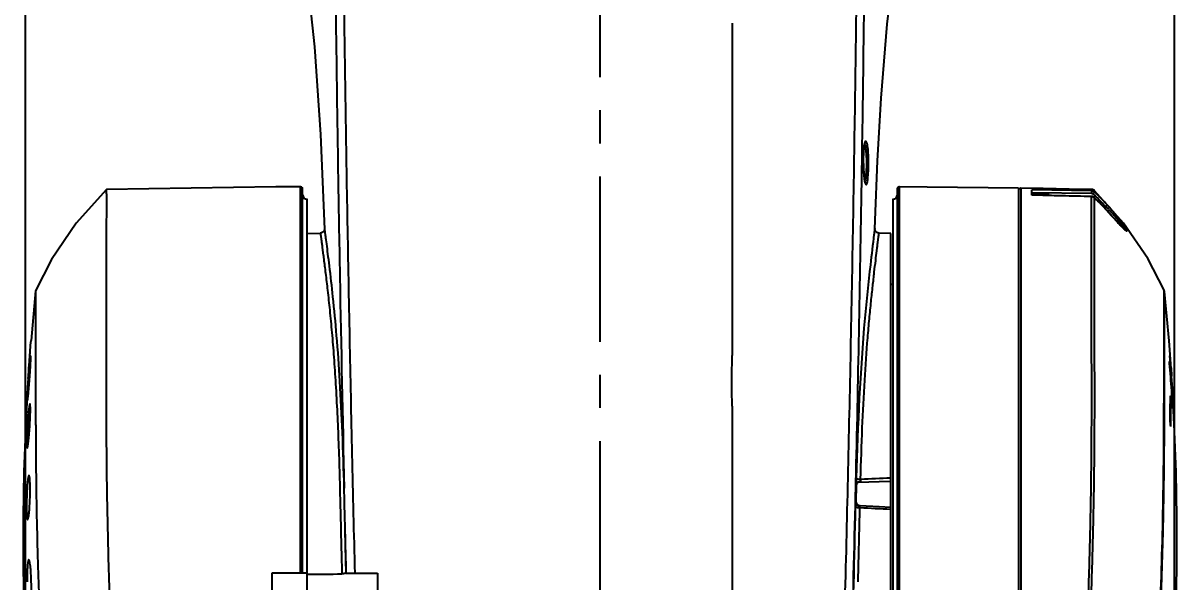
# Model space of a CAD drawing. Header units: millimetres. Extents: x 5828 to 6704, y 123 to 421.
# Drawn here: x 6457.23 to 6470.33, y 254.03 to 260.36 of the extents above; entities that cross this region are included whole.
import ezdxf

# ---------------------------------------------------------------- set-up
doc = ezdxf.new("R2010")
doc.units = ezdxf.units.MM
doc.linetypes.add('CENTER', pattern=[0.6, 0.375, -0.075, 0.075, -0.075])
for name, color, linetype in [('中心线', 7, 'Continuous'), ('外形图', 7, 'Continuous'), ('尺寸标注', 7, 'Continuous')]:
    doc.layers.add(name, color=color, linetype=linetype)
doc.styles.add('微软雅黑', font='msyh.ttc', dxfattribs={"height": 1.5})
doc.dimstyles.new('尺寸标注_1_20比例', dxfattribs={"dimtxt": 1.5, "dimasz": 1.25, "dimexe": 0.5, "dimexo": 0.4, "dimgap": 0.5, "dimtad": 1, "dimdec": 1, "dimlfac": 20, "dimdsep": 46, "dimtxsty": '微软雅黑', "dimcen": 0.09, "dimadec": 0, "dimazin": 0, "dimtp": 0.01, "dimtm": 0.01, "dimtfac": 1, "dimtdec": 1, "dimtofl": 0, "dimtmove": 0, "dimatfit": 3, "dimfxl": 1, "dimtolj": 1, "dimarcsym": 0})

# ---------------------------------------------------------------- blocks, each defined once
blk = doc.blocks.new('*D1112')
at = {"layer": 'Defpoints', "color": 0}
for p in [(6470.301, 287.739), (6457.256, 253.336), (6470.301, 253.335)]:
    blk.add_point(p, dxfattribs=at)
at = {"layer": '尺寸标注', "color": 0, "lineweight": -2}
for p, q in [((6457.256, 253.736), (6457.256, 288.239)), ((6470.301, 253.735), (6470.301, 288.239)), ((6458.506, 287.739), (6469.051, 287.739))]:
    blk.add_line(p, q, dxfattribs=at)
at = {"layer": '尺寸标注', "color": 0}
for points in [[(6458.506, 287.948), (6458.506, 287.531), (6457.256, 287.739)], [(6469.051, 287.531), (6469.051, 287.948), (6470.301, 287.739)]]:
    blk.add_solid(points, dxfattribs=at)
at = {"layer": '尺寸标注', "color": 0, "insert": (6463.853, 289.014), "char_height": 1.5, "attachment_point": 5, "style": '微软雅黑'}
blk.add_mtext('\\A1;\\A1;260', dxfattribs=at)

msp = doc.modelspace()

# ---------------------------------------------------------------- linework, layer by layer
at = {"layer": '中心线', "linetype": 'CENTER', "ltscale": 5}
msp.add_line((6463.7783, 282.6219), (6463.7783, 231.8724), dxfattribs=at)
at = {"layer": '外形图', "color": 7, "linetype": 'Continuous'}
for p, q in [((6466.7488, 258.5479), (6466.749, 258.5548)), ((6460.3776, 254.1253), (6460.3774, 258.506)), ((6460.4033, 254.1253), (6460.4033, 258.4808)), ((6467.1533, 250.8471), (6467.1533, 258.481)), ((6467.1797, 250.8409), (6467.1787, 258.506)), ((6468.5283, 258.4883), (6468.5283, 246.1753)), ((6468.808, 258.484), (6468.5537, 258.4879)), ((6469.3585, 258.4608), (6468.6783, 258.4702)), ((6468.6783, 258.4101), (6468.6783, 258.4701)), ((6468.6783, 258.4418), (6469.3589, 258.4324)), ((6468.6783, 258.4253), (6468.8533, 258.4253)), ((6468.8533, 258.4064), (6468.8533, 258.4253)), ((6469.3585, 258.4748), (6469.3585, 258.4607)), ((6469.376, 258.4254), (6469.3827, 258.4189)), ((6469.376, 258.4254), (6469.3826, 258.4189)), ((6469.7218, 258.0941), (6469.3926, 258.4608)), ((6469.3926, 258.4466), (6469.3926, 258.4607)), ((6460.4533, 250.0801), (6460.4533, 258.3628)), ((6467.1033, 258.3629), (6467.1033, 250.0846)), ((6469.3583, 258.3941), (6469.3581, 258.3937)), ((6469.3922, 258.3798), (6469.3922, 258.3794)), ((6469.4889, 258.2811), (6469.5171, 258.2812)), ((6469.5337, 258.2328), (6469.5337, 258.2325)), ((6469.5811, 258.1809), (6469.5337, 258.2328)), ((6469.5337, 258.2328), (6469.5337, 258.2328)), ((6469.6359, 258.1212), (6469.5811, 258.1809)), ((6460.6524, 258.0272), (6460.6524, 258.0274)), ((6469.9972, 257.6903), (6469.7218, 258.0941)), ((6460.4533, 257.9762), (6460.6034, 257.9788)), ((6467.0783, 257.9766), (6466.9467, 257.9789)), ((6467.0783, 250.0802), (6467.0783, 257.9766)), ((6467.1786, 252.2998), (6467.1786, 257.8393)), ((6470.1814, 257.3319), (6469.9972, 257.6903)), ((6467.0783, 257.4003), (6467.1033, 257.4003)), ((6457.3721, 257.3247), (6457.3201, 256.764)), ((6457.3721, 257.3248), (6457.372, 256.6132)), ((6457.3721, 257.3248), (6457.3722, 257.3133)), ((6457.3721, 257.3247), (6457.3721, 257.3248)), ((6457.3722, 257.3133), (6457.3724, 257.1406)), ((6470.1811, 257.3075), (6470.1813, 257.3319)), ((6470.1853, 257.3167), (6470.1853, 257.3167)), ((6457.3724, 257.1406), (6457.3722, 256.9163)), ((6470.2607, 256.4444), (6470.2369, 256.7589)), ((6457.3064, 256.5862), (6457.3076, 256.6025)), ((6457.372, 256.6132), (6457.372, 256.5711)), ((6457.372, 256.5711), (6457.372, 256.5495)), ((6457.372, 256.5495), (6457.372, 256.5247)), ((6457.372, 256.5247), (6457.372, 256.5202)), ((6457.372, 256.5223), (6457.372, 256.4689)), ((6457.372, 256.4689), (6457.372, 256.4559)), ((6457.372, 256.4559), (6457.372, 256.4471)), ((6457.372, 256.4471), (6457.372, 256.4343)), ((6470.2459, 256.503), (6470.2441, 256.5248)), ((6470.2514, 256.507), (6470.2486, 256.5071)), ((6470.2601, 256.4521), (6470.2665, 256.3593)), ((6470.2611, 256.438), (6470.2608, 256.4425)), ((6457.2883, 256.332), (6457.2817, 256.228)), ((6457.2883, 256.332), (6457.2885, 256.3355)), ((6457.2926, 256.335), (6457.2924, 256.3318)), ((6457.372, 256.4343), (6457.372, 256.4173)), ((6457.372, 256.4173), (6457.372, 256.4108)), ((6457.372, 256.4117), (6457.372, 256.354)), ((6457.372, 256.354), (6457.372, 256.3398)), ((6457.372, 256.3398), (6457.372, 256.3147)), ((6457.372, 256.3147), (6457.372, 256.3069)), ((6457.372, 256.3069), (6457.372, 256.2382)), ((6470.2571, 256.4153), (6470.2557, 256.4331)), ((6470.2568, 256.4114), (6470.2571, 256.4153)), ((6457.2817, 256.228), (6457.2557, 255.7342)), ((6457.372, 256.2382), (6457.372, 256.224)), ((6457.372, 256.224), (6457.372, 256.2035)), ((6457.372, 256.2035), (6457.3721, 256.1516)), ((6470.2656, 256.2215), (6470.2679, 256.2215)), ((6470.2708, 256.2208), (6470.2714, 256.2103)), ((6470.2714, 256.2103), (6470.2723, 256.1941)), ((6470.2723, 256.1941), (6470.2731, 256.1807)), ((6470.2736, 256.1987), (6470.2724, 256.2185)), ((6470.2747, 256.179), (6470.2736, 256.1987)), ((6470.2777, 256.1638), (6470.2758, 256.1937)), ((6457.3721, 256.1516), (6457.3721, 256.1475)), ((6457.3721, 256.1493), (6457.3721, 256.1243)), ((6470.2519, 256.0612), (6470.2591, 256.0612)), ((6470.267, 256.1329), (6470.2668, 256.1235)), ((6470.2686, 256.1367), (6470.2673, 256.1548)), ((6470.2699, 256.0827), (6470.2736, 256.0828)), ((6470.2757, 256.1355), (6470.2794, 256.1354)), ((6470.2795, 256.1354), (6470.2777, 256.1638)), ((6470.28, 256.1109), (6470.2795, 256.1354)), ((6470.28, 256.1109), (6470.2798, 256.1238)), ((6470.301, 255.7301), (6470.2804, 256.1242)), ((6457.3722, 256.0264), (6457.3723, 256.0061)), ((6457.3723, 256.0061), (6457.3723, 255.9817)), ((6457.3723, 255.9817), (6457.3723, 255.9754)), ((6465.2783, 256.0175), (6465.2783, 250.574)), ((6457.254, 255.8753), (6457.2533, 255.8727)), ((6457.2533, 255.8727), (6457.2533, 255.7003)), ((6457.2605, 255.8753), (6457.254, 255.8753)), ((6457.3725, 255.9014), (6457.3725, 255.8767)), ((6457.3725, 255.8767), (6457.3726, 255.8662)), ((6457.3726, 255.8662), (6457.3727, 255.8084)), ((6457.3727, 255.8084), (6457.3728, 255.8001)), ((6457.3728, 255.8001), (6457.3728, 255.7881)), ((6470.2577, 255.8589), (6470.258, 255.8787)), ((6457.3731, 255.7227), (6457.3731, 255.703)), ((6457.3731, 255.703), (6457.3732, 255.6879)), ((6457.3736, 255.6137), (6457.3737, 255.6057)), ((6457.3736, 255.6065), (6457.3738, 255.5809)), ((6457.3738, 255.5809), (6457.3739, 255.5614)), ((6457.3739, 255.5614), (6457.3741, 255.5259)), ((6457.3772, 255.1955), (6457.3775, 255.1708)), ((6466.6824, 255.1339), (6466.683, 255.1562)), ((6466.6885, 255.1338), (6466.6885, 255.1313)), ((6466.7108, 255.1548), (6466.7109, 255.1548)), ((6466.6766, 254.8889), (6466.6777, 254.9321)), ((6466.6835, 254.9328), (6466.6834, 254.9312)), ((6466.9485, 254.8762), (6466.7273, 254.8872)), ((6467.0783, 254.8701), (6466.9485, 254.8762)), ((6457.3835, 254.7951), (6457.3836, 254.7877)), ((6457.3836, 254.7877), (6457.384, 254.7698)), ((6457.3973, 254.2462), (6457.3975, 254.2384)), ((6460.0533, 254.1253), (6460.0533, 253.9253)), ((6460.419, 254.1253), (6460.0533, 254.1253)), ((6460.8984, 254.1253), (6461.2533, 254.1253)), ((6461.2533, 254.1253), (6461.2533, 253.9253))]:
    msp.add_line(p, q, dxfattribs=at)
for points in [[(6459.7876, 263.5684), (6460.0116, 263.0291), (6460.2365, 262.2186), (6460.429, 261.1132), (6460.5387, 260.0926), (6460.6066, 259.0977), (6460.6524, 258.0261)], [(6466.8981, 258.0248), (6466.9013, 258.126), (6466.9286, 258.8), (6466.9693, 259.5099), (6467.0371, 260.3481), (6467.1609, 261.3571), (6467.335, 262.2921), (6467.5404, 263.0257), (6467.7678, 263.5684)], [(6466.7856, 258.566), (6466.7805, 258.5943), (6466.7752, 258.637), (6466.7704, 258.6961), (6466.7673, 258.7735), (6466.7676, 258.8567), (6466.7711, 258.923), (6466.7764, 258.9674)], [(6466.7764, 258.9674), (6466.7818, 258.993), (6466.7828, 258.9964)], [(6466.7911, 258.5472), (6466.7914, 258.5468), (6466.7897, 258.5509), (6466.7856, 258.566)], [(6458.1781, 258.4745), (6457.834, 258.0931), (6457.553, 257.6793), (6457.3721, 257.3248)], [(6460.378, 258.5059), (6460.1004, 258.5028), (6458.1781, 258.4745)], [(6460.4033, 258.4814), (6460.4, 258.4934), (6460.3911, 258.5024), (6460.379, 258.506), (6460.3774, 258.506)], [(6467.1787, 258.506), (6467.1754, 258.5059), (6467.1643, 258.5017), (6467.1563, 258.4928), (6467.1532, 258.4808)], [(6468.5283, 258.4883), (6467.492, 258.5023), (6467.1787, 258.5059)], [(6468.5539, 258.4879), (6468.5423, 258.4854), (6468.5322, 258.4764)], [(6469.3583, 258.3941), (6469.1513, 258.3993), (6468.902, 258.4053), (6468.6783, 258.4105)], [(6469.3585, 258.4748), (6469.1042, 258.4792), (6468.808, 258.484)], [(6469.3926, 258.4607), (6469.3867, 258.4656), (6469.3692, 258.4735), (6469.3586, 258.4748)], [(6469.3922, 258.3798), (6469.3874, 258.3839), (6469.3679, 258.393), (6469.3583, 258.3941)], [(6460.6524, 258.0274), (6460.6524, 258.0268), (6460.6523, 258.0248), (6460.6514, 258.0188), (6460.6465, 258.005), (6460.633, 257.9891), (6460.6104, 257.9794), (6460.6034, 257.9788)], [(6466.9467, 257.9789), (6466.9426, 257.9791), (6466.9187, 257.9881), (6466.9048, 258.003), (6466.8997, 258.0149), (6466.8983, 258.0213), (6466.898, 258.0239), (6466.898, 258.0248)], [(6469.7237, 258.03), (6469.7112, 258.0421), (6469.6963, 258.0572), (6469.6788, 258.0754), (6469.6588, 258.0967), (6469.6359, 258.1212)], [(6469.7451, 258.0118), (6469.7449, 258.0119), (6469.7411, 258.0146), (6469.7338, 258.0207), (6469.7237, 258.03)], [(6470.2369, 256.7589), (6470.1851, 257.3179), (6470.1841, 257.3235), (6470.1822, 257.3296), (6470.1813, 257.3319)], [(6470.2753, 256.2208), (6470.2753, 256.2224), (6470.2665, 256.3593)], [(6457.254, 255.8753), (6457.2536, 255.8744), (6457.2536, 255.8736), (6457.2533, 255.8727)], [(6457.2557, 255.7342), (6457.2393, 255.2719), (6457.2299, 254.7632), (6457.2302, 254.1827), (6457.2431, 253.6116), (6457.2686, 253.0599)], [(6470.288, 253.0599), (6470.3135, 253.6104), (6470.3263, 254.1799), (6470.3267, 254.7598), (6470.3173, 255.2685), (6470.301, 255.7301)], [(6466.6885, 255.1312), (6466.6892, 255.1351), (6466.6934, 255.1434), (6466.7014, 255.1511), (6466.7095, 255.1546), (6466.7108, 255.1548)], [(6466.7109, 255.1548), (6466.9454, 255.1641), (6467.0783, 255.1691)], [(6466.7273, 254.8872), (6466.7237, 254.8875), (6466.7112, 254.8911), (6466.6989, 254.8992), (6466.6892, 254.9115), (6466.6841, 254.9263), (6466.6835, 254.9327)]]:
    msp.add_lwpolyline(points, dxfattribs=at)
for centre, radius, start, end in [((6468.5205, 258.8109), 1.7537, 178.65883, 180.91313), ((6468.319, 258.815), 1.5523, 178.31463, 178.63854), ((6468.7218, 258.8124), 1.955, 180.86285, 181.46753), ((6468.6754, 258.8108), 1.9087, 181.45598, 183.15384), ((6468.5087, 258.8017), 1.7417, 183.15784, 184.0088), ((6468.2488, 258.7832), 1.4811, 183.99785, 185.60737), ((5970.2867, 266.4901), 496.5256, 358.692028, 359.083484), ((6467.8808, 258.7478), 1.1114, 185.64519, 186.84616), ((6467.0831, 258.6271), 0.3043, 191.61063, 192.52526), ((6460.4533, 258.4128), 0.05, 180, 270), ((6467.1033, 258.4129), 0.05, 270, 0), ((6463.5145, 29.7048), 228.7636, 88.53625, 88.706556), ((6468.8533, 258.4003), 0.025, 13.46074, 90), ((6466.8789, 255.8406), 3.594, 45.29453, 45.84062), ((6466.874, 255.8397), 3.6248, 45.24973, 45.9875), ((6466.8805, 255.8462), 3.6156, 42.77034, 45.2508), ((6469.357, 258.3428), 0.0509, 74.95641, 88.6848), ((6469.357, 258.343), 0.0507, 56.9511, 74.8878), ((6469.3572, 258.3434), 0.0503, 45.78668, 56.89824), ((6466.8176, 255.7588), 3.674, 42.33043, 45.51161), ((6466.8174, 255.7583), 3.6743, 42.33025, 45.51121), ((6466.8794, 255.8411), 3.5933, 44.91733, 45.29452), ((6466.8805, 255.8421), 3.5918, 42.77142, 44.91739), ((6467.8667, 256.5872), 2.3651, 44.6302, 45.74674), ((6468.6697, 256.5813), 1.5754, 357.13988, 357.94274), ((6447.82, 254.5633), 22.5068, 4.15271, 4.94335), ((6447.731, 254.5969), 22.5955, 4.12324, 4.83905), ((6473.9646, 256.7531), 3.7242, 183.37311, 183.96451), ((6481.2622, 257.254), 11.0389, 183.93946, 184.4187), ((6465.9474, 256.1626), 4.3198, 4.77671, 5.05284), ((6472.4967, 256.6213), 2.2488, 183.45986, 184.03923), ((6464.3097, 256.026), 5.9632, 4.5458, 4.77347), ((6476.1851, 256.8817), 5.9464, 184.03936, 184.32663), ((6467.6746, 256.2628), 2.5887, 4.62717, 4.92182), ((6466.0276, 256.1292), 4.2412, 4.15936, 4.62993), ((6464.3997, 256.009), 5.8735, 3.76877, 4.17729), ((6469.745, 256.4526), 0.5135, 354.51657, 355.3961), ((6461.5264, 255.8198), 8.753, 3.35722, 3.76861), ((6459.3767, 255.6584), 10.91, 3.61993, 3.80226), ((6430.6312, 253.9968), 39.702, 3.21125, 3.37252), ((6458.3185, 255.3188), 11.9812, 4.02236, 4.18487), ((6456.653, 255.2388), 13.6504, 4.00967, 4.12841), ((6461.286, 255.5632), 9.006, 3.78349, 4.01187), ((6461.5997, 256.1088), 8.6524, 358.34655, 0.16165), ((6456.4183, 254.7263), 13.9051, 5.50897, 5.80716), ((6461.1592, 256.0289), 9.1, 359.05447, 0.20355), ((6480.7934, 256.8972), 10.5551, 184.2038, 184.38355), ((6466.6526, 256.198), 3.6149, 358.96826, 359.31524), ((6477.1526, 256.617), 6.9035, 184.37385, 184.60418), ((6467.2689, 255.9461), 3.0088, 3.29826, 4.06277), ((6465.5857, 255.8349), 4.6977, 3.03859, 3.3021), ((6468.3592, 256.0795), 1.921, 0.20525, 0.93741), ((6468.4353, 256.0797), 1.845, 359.44249, 0.2056), ((6457.7685, 255.7872), 0.5152, 174.66058, 179.93396), ((6457.8726, 255.7778), 0.6197, 172.47657, 174.68749), ((6457.983, 255.7638), 0.731, 172.09371, 172.52819), ((6457.9755, 255.7645), 0.7235, 171.18865, 172.06083), ((6457.1765, 254.4636), 13.1463, 5.77833, 6.09391), ((6462.0692, 256.0145), 8.1899, 358.40892, 358.91148), ((6521.257, 255.9612), 63.8844, 180.390419, 180.68675), ((6512.7903, 255.8603), 55.417, 180.71284, 181.10134), ((6467.5065, 255.1809), 0.8195, 178.46238, 181.91362), ((6467.3177, 255.1753), 0.6305, 181.97609, 183.77723), ((6470.0915, 181.4243), 73.8395, 92.33879, 92.604366), ((5805.2994, 270.7007), 661.5662, 358.4743919, 358.6304681), ((5714.4899, 271.9286), 752.3827, 358.5682572, 358.701471), ((6466.7304, 254.9339), 0.0472, 209.50915, 217.22406), ((6466.7339, 254.9373), 0.0521, 233.70237, 243.16922), ((6466.735, 254.9393), 0.0544, 243.16828, 249.07132), ((6466.7352, 254.9399), 0.0551, 249.04762, 261.3017), ((6466.7348, 254.9376), 0.0527, 261.33529, 265.57082), ((6470.9373, 330.7042), 75.9527, 266.823512, 267.087659), ((6506.1789, 255.7456), 48.8047, 181.14561, 181.76051), ((6501.3957, 255.593), 44.019, 181.76341, 182.31626)]:
    msp.add_arc(centre, radius, start, end, dxfattribs=at)
for points, knots in [([(6460.7043, 264.7957), (6460.7186, 264.693), (6460.7417, 264.4867), (6460.7517, 264.1757), (6460.7528, 263.8649), (6460.753, 263.5544), (6460.7542, 263.2442), (6460.7566, 262.8318), (6460.7603, 262.318), (6460.7655, 261.7042), (6460.7735, 260.8934), (6460.7861, 259.8875), (6460.8039, 258.6858), (6460.8318, 257.0866), (6460.8568, 255.8873), (6460.8746, 255.0872)], [0, 0, 0, 0, 0.0320322, 0.0640598, 0.0960697, 0.1280463, 0.159986, 0.1918769, 0.2554634, 0.3187001, 0.3815035, 0.5059226, 0.6294564, 0.7527758, 1, 1, 1, 1]), ([(6460.7766, 264.8081), (6460.795, 264.6956), (6460.8215, 264.4688), (6460.8349, 264.127), (6460.8376, 263.7853), (6460.8394, 263.4441), (6460.8429, 263.1034), (6460.8473, 262.6506), (6460.8533, 262.0872), (6460.8608, 261.4146), (6460.8716, 260.5267), (6460.8877, 259.4241), (6460.9094, 258.1049), (6460.9344, 256.7867), (6460.9622, 255.4601), (6460.9834, 254.5727), (6460.9945, 254.1253)], [0, 0, 0, 0, 0.0320088, 0.0640071, 0.0959802, 0.1279154, 0.1598008, 0.1916224, 0.2550144, 0.3179738, 0.3804425, 0.5042865, 0.6275073, 0.7508149, 0.8743791, 1, 1, 1, 1]), ([(6466.7817, 264.8089), (6466.7613, 264.6854), (6466.7315, 264.4364), (6466.7225, 264.0611), (6466.7215, 263.6863), (6466.7174, 263.312), (6466.7125, 262.9384), (6466.7098, 262.5658), (6466.7062, 262.1944), (6466.7002, 261.702), (6466.6923, 261.0904), (6466.6807, 260.1196), (6466.6625, 258.9127), (6466.6378, 257.4668), (6466.6092, 256.0177), (6466.5755, 254.5519), (6466.5507, 253.5681), (6466.5375, 253.0701)], [0, 0, 0, 0, 0.0319724, 0.0639281, 0.0958572, 0.127736, 0.1595542, 0.1912917, 0.2229292, 0.2544487, 0.3170744, 0.3791833, 0.5024796, 0.625432, 0.7486101, 0.8727358, 1, 1, 1, 1]), ([(6466.7558, 258.9962), (6466.763, 259.4708), (6466.7729, 260.1846), (6466.7841, 261.1397), (6466.7913, 261.8633), (6466.7966, 262.4699), (6466.7992, 262.9577), (6466.8016, 263.3249), (6466.8038, 263.6314), (6466.8042, 263.8769), (6466.8032, 264.1226), (6466.8078, 264.4302), (6466.834, 264.6751), (6466.8513, 264.7968)], [0, 0, 0, 0, 0.2453825, 0.3690681, 0.493784, 0.6195066, 0.6826606, 0.7459521, 0.8093566, 0.8411035, 0.8728775, 0.9364237, 1, 1, 1, 1]), ([(6465.28, 260.3607), (6465.2793, 260.0461), (6465.2777, 259.2612), (6465.2785, 258.0056), (6465.2783, 257.0645), (6465.2783, 256.5938)], [0, 0, 0, 0, 0.2505537, 0.6250827, 1, 1, 1, 1]), ([(6466.772, 258.9363), (6466.7714, 258.9306), (6466.7692, 258.9054), (6466.768, 258.8802), (6466.7674, 258.8607)], [0, 0, 0, 0, 0.2291143, 1, 1, 1, 1]), ([(6466.7776, 258.9785), (6466.777, 258.9754), (6466.7747, 258.9614), (6466.773, 258.9473), (6466.772, 258.9363)], [0, 0, 0, 0, 0.2240382, 1, 1, 1, 1]), ([(6466.7955, 259.0214), (6466.791, 259.0195), (6466.7817, 259.0047), (6466.7795, 258.9893), (6466.7776, 258.9785)], [0, 0, 0, 0, 0.3079492, 1, 1, 1, 1]), ([(6466.7802, 258.9875), (6466.7815, 258.985), (6466.7871, 258.9711), (6466.7899, 258.9563), (6466.7919, 258.9442)], [0, 0, 0, 0, 0.1825844, 1, 1, 1, 1]), ([(6466.7919, 258.9442), (6466.7961, 258.9192), (6466.801, 258.8628), (6466.8031, 258.7752), (6466.8007, 258.6876), (6466.7964, 258.6313), (6466.7929, 258.6062)], [0, 0, 0, 0, 0.22456, 0.5001469, 0.7756886, 1, 1, 1, 1]), ([(6466.8161, 258.9644), (6466.8142, 258.977), (6466.8106, 258.9955), (6466.8041, 259.0154), (6466.799, 259.0197)], [0, 0, 0, 0, 0.6580649, 1, 1, 1, 1]), ([(6466.8202, 258.614), (6466.8257, 258.6742), (6466.8281, 258.766), (6466.8248, 258.8829), (6466.8199, 258.9393), (6466.8161, 258.9644)], [0, 0, 0, 0, 0.5165474, 0.7833775, 1, 1, 1, 1]), ([(6466.7773, 258.6154), (6466.7776, 258.6128), (6466.7788, 258.6032), (6466.7801, 258.5936), (6466.7812, 258.5866)], [0, 0, 0, 0, 0.2650187, 1, 1, 1, 1]), ([(6466.7812, 258.5866), (6466.7815, 258.5847), (6466.7827, 258.5778), (6466.7839, 258.5709), (6466.785, 258.5659)], [0, 0, 0, 0, 0.2679126, 1, 1, 1, 1]), ([(6466.7929, 258.6062), (6466.7923, 258.6023), (6466.7904, 258.5896), (6466.7879, 258.5768), (6466.7852, 258.5682)], [0, 0, 0, 0, 0.3017401, 1, 1, 1, 1]), ([(6466.786, 258.5611), (6466.7877, 258.5532), (6466.7903, 258.5427), (6466.7966, 258.5304), (6466.8002, 258.5295)], [0, 0, 0, 0, 0.6888418, 1, 1, 1, 1]), ([(6466.8002, 258.5295), (6466.8011, 258.5299), (6466.8065, 258.5337), (6466.8084, 258.5406), (6466.8099, 258.5459)], [0, 0, 0, 0, 0.1551289, 1, 1, 1, 1]), ([(6466.8099, 258.5459), (6466.8125, 258.5551), (6466.8164, 258.5778), (6466.819, 258.6007), (6466.8202, 258.614)], [0, 0, 0, 0, 0.4163423, 1, 1, 1, 1]), ([(6458.2261, 253.581), (6458.2124, 253.8901), (6458.1933, 254.5016), (6458.1802, 255.2577), (6458.177, 255.8423), (6458.1771, 256.2542), (6458.178, 256.6418), (6458.1783, 257.0007), (6458.1783, 257.3273), (6458.1781, 257.6181), (6458.178, 257.8366), (6458.1782, 257.9911), (6458.1785, 258.0908), (6458.1788, 258.1792), (6458.179, 258.2562), (6458.1791, 258.3215), (6458.179, 258.3686), (6458.1789, 258.4003), (6458.1787, 258.4197), (6458.1786, 258.4361), (6458.1784, 258.4495), (6458.1783, 258.46), (6458.1783, 258.4669), (6458.1781, 258.4708), (6458.1782, 258.4729), (6458.1779, 258.4737), (6458.1782, 258.4745), (6458.1781, 258.4745)], [0, 0, 0, 0, 0.1896686, 0.3750003, 0.4635165, 0.5479991, 0.6274971, 0.7010834, 0.7680232, 0.8276672, 0.8793505, 0.901986, 0.9223729, 0.9404514, 0.9561857, 0.9695391, 0.9804831, 0.9850466, 0.9890037, 0.9923552, 0.9951013, 0.9972407, 0.9987717, 0.9993085, 0.9996924, 0.999923, 1, 1, 1, 1]), ([(6468.5539, 258.4879), (6468.5541, 258.4865), (6468.5536, 258.4806), (6468.5541, 258.4674), (6468.5538, 258.4455), (6468.5539, 258.4149), (6468.5539, 258.3756), (6468.554, 258.3058), (6468.554, 258.1973), (6468.554, 258.0421), (6468.5541, 257.8545), (6468.5541, 257.6362), (6468.5542, 257.289), (6468.5543, 256.7931), (6468.5545, 256.1352), (6468.5546, 255.4089), (6468.5547, 254.6374), (6468.5549, 253.8456), (6468.555, 252.8058), (6468.5555, 251.5249), (6468.5576, 250), (6468.5596, 248.983), (6468.5608, 248.4737)], [0, 0, 0, 0, 0.0004409, 0.0017584, 0.003948, 0.0070072, 0.0109347, 0.0157292, 0.027898, 0.0434405, 0.0622281, 0.0840943, 0.1088522, 0.1662395, 0.2326344, 0.3059482, 0.3838192, 0.4637454, 0.5431537, 0.6953296, 0.8474547, 1, 1, 1, 1]), ([(6469.3589, 258.4324), (6469.359, 258.436), (6469.359, 258.4423), (6469.3592, 258.4508), (6469.3587, 258.4565), (6469.3589, 258.4598), (6469.3585, 258.4607)], [0, 0, 0, 0, 0.3751882, 0.6730395, 0.8903485, 1, 1, 1, 1]), ([(6469.376, 258.4254), (6469.3784, 258.4279), (6469.3825, 258.4323), (6469.3879, 258.4386), (6469.3908, 258.4429), (6469.3929, 258.4457), (6469.3925, 258.4466)], [0, 0, 0, 0, 0.3809503, 0.6787781, 0.8905124, 1, 1, 1, 1]), ([(6469.3218, 253.8494), (6469.331, 254.1117), (6469.3455, 254.6298), (6469.3582, 255.3897), (6469.3603, 256.1069), (6469.358, 256.7588), (6469.3575, 257.3252), (6469.3584, 257.7882), (6469.3581, 258.1328), (6469.3578, 258.3213), (6469.3581, 258.3937)], [0, 0, 0, 0, 0.1732308, 0.3421747, 0.5016478, 0.6466367, 0.7725331, 0.8755378, 0.9522387, 1, 1, 1, 1]), ([(6469.3542, 253.8509), (6469.3635, 254.1121), (6469.3787, 254.6282), (6469.392, 255.3852), (6469.3939, 256.0997), (6469.3923, 256.7493), (6469.3916, 257.3138), (6469.3928, 257.7753), (6469.3922, 258.119), (6469.3918, 258.3071), (6469.3921, 258.3793)], [0, 0, 0, 0, 0.1731628, 0.3420353, 0.5014465, 0.6464467, 0.7723495, 0.8754032, 0.9521613, 1, 1, 1, 1]), ([(6469.5171, 258.2812), (6469.5196, 258.2835), (6469.524, 258.2877), (6469.5297, 258.2936), (6469.5327, 258.2977), (6469.535, 258.3005), (6469.5346, 258.3014)], [0, 0, 0, 0, 0.3808301, 0.6774306, 0.8906759, 1, 1, 1, 1]), ([(6469.5346, 258.3014), (6469.5735, 258.2595), (6469.6428, 258.1792), (6469.7074, 258.0948), (6469.7342, 258.0539)], [0, 0, 0, 0, 0.5389318, 1, 1, 1, 1]), ([(6469.733, 258.0207), (6469.7195, 258.0329), (6469.6902, 258.0628), (6469.6238, 258.1335), (6469.5708, 258.1918), (6469.5337, 258.2325)], [0, 0, 0, 0, 0.1878235, 0.4317883, 1, 1, 1, 1]), ([(6469.5498, 258.2487), (6469.5848, 258.2133), (6469.6338, 258.1606), (6469.691, 258.0916), (6469.715, 258.0598), (6469.7249, 258.0452)], [0, 0, 0, 0, 0.555787, 0.8030836, 1, 1, 1, 1]), ([(6460.8746, 255.0872), (6460.8695, 255.2973), (6460.8573, 255.7017), (6460.8293, 256.2789), (6460.7934, 256.7924), (6460.7516, 257.2289), (6460.7162, 257.536), (6460.6912, 257.738), (6460.6779, 257.8439), (6460.6651, 257.9411), (6460.6616, 257.9711), (6460.6521, 258.0369), (6460.6524, 258.0271)], [0, 0, 0, 0, 0.2137262, 0.4114163, 0.5875278, 0.7373468, 0.8566196, 0.9036266, 0.9416912, 0.9705573, 0.9899956, 1, 1, 1, 1]), ([(6466.8979, 258.0197), (6466.898, 258.0232), (6466.8987, 258.0352), (6466.8954, 258.0223), (6466.8946, 258.0145), (6466.8914, 257.9932), (6466.8894, 257.9764), (6466.8878, 257.9635)], [0, 0, 0, 0, 0.1352682, 0.2131182, 0.3307391, 0.5012128, 1, 1, 1, 1]), ([(6469.7249, 258.0452), (6469.7292, 258.0388), (6469.7348, 258.0302), (6469.7395, 258.0199), (6469.7406, 258.0161), (6469.7403, 258.0147)], [0, 0, 0, 0, 0.6735794, 0.8811388, 1, 1, 1, 1]), ([(6469.7342, 258.0539), (6469.7379, 258.0483), (6469.7444, 258.038), (6469.7516, 258.0255), (6469.7558, 258.0172), (6469.7579, 258.0124), (6469.7591, 258.0086), (6469.7597, 258.0059), (6469.7593, 258.0037), (6469.7573, 258.0029), (6469.755, 258.0037), (6469.7503, 258.0061), (6469.7428, 258.0119), (6469.7366, 258.0174), (6469.733, 258.0207)], [0, 0, 0, 0, 0.2286946, 0.4121589, 0.4846318, 0.5434666, 0.5884337, 0.6197605, 0.6395546, 0.6565293, 0.6819893, 0.7199484, 0.8353546, 1, 1, 1, 1]), ([(6460.6034, 257.9788), (6460.6038, 257.9788), (6460.6038, 257.9764), (6460.6048, 257.9737), (6460.6055, 257.9675), (6460.6068, 257.9596), (6460.6082, 257.9491), (6460.6108, 257.9307), (6460.6147, 257.9019), (6460.6202, 257.8606), (6460.6267, 257.8103), (6460.6344, 257.7512), (6460.643, 257.6834), (6460.6526, 257.607), (6460.6672, 257.4887), (6460.687, 257.321), (6460.7114, 257.0971), (6460.7356, 256.8446), (6460.7582, 256.5656), (6460.7859, 256.1486), (6460.813, 255.5823), (6460.8309, 254.8641), (6460.8422, 254.3685), (6460.8484, 254.1155)], [0, 0, 0, 0, 0.0003166, 0.0012287, 0.0027408, 0.0048531, 0.0075644, 0.0108729, 0.0192749, 0.0300397, 0.0431389, 0.0585418, 0.0762073, 0.0960913, 0.118143, 0.1685215, 0.2268415, 0.2925418, 0.3650123, 0.4435937, 0.6161711, 0.8039529, 1, 1, 1, 1]), ([(6466.8878, 257.9635), (6466.8736, 257.8497), (6466.8367, 257.5338), (6466.7386, 256.616), (6466.7033, 255.8077), (6466.6873, 255.2029)], [0, 0, 0, 0, 0.1242942, 0.3445196, 1, 1, 1, 1]), ([(6466.7363, 255.1882), (6466.7415, 255.383), (6466.7537, 255.7577), (6466.7802, 256.2929), (6466.8092, 256.7051), (6466.8354, 257.0027), (6466.8547, 257.1987), (6466.8735, 257.3747), (6466.891, 257.5296), (6466.9065, 257.6625), (6466.918, 257.759), (6466.926, 257.8246), (6466.9309, 257.8648), (6466.9351, 257.8989), (6466.9386, 257.9269), (6466.9415, 257.9487), (6466.9435, 257.9631), (6466.9449, 257.9713), (6466.9455, 257.9754), (6466.9462, 257.9774), (6466.9464, 257.9789), (6466.9467, 257.9789)], [0, 0, 0, 0, 0.2086983, 0.4016714, 0.5741197, 0.6512941, 0.7217833, 0.7851378, 0.8409412, 0.8888176, 0.928441, 0.9450731, 0.9595467, 0.971835, 0.9819206, 0.9897888, 0.9954251, 0.9974035, 0.9988224, 0.9996836, 1, 1, 1, 1]), ([(6470.1347, 253.6951), (6470.1528, 254.1169), (6470.1752, 254.915), (6470.1807, 255.9875), (6470.1807, 256.7696), (6470.1805, 257.1756), (6470.1811, 257.3075)], [0, 0, 0, 0, 0.3505732, 0.662852, 0.8905088, 1, 1, 1, 1]), ([(6470.1405, 253.6964), (6470.1505, 253.9252), (6470.1663, 254.3778), (6470.18, 255.0394), (6470.1851, 255.657), (6470.1858, 256.1317), (6470.1857, 256.4693), (6470.1856, 256.6843), (6470.1854, 256.8702), (6470.1851, 257.0249), (6470.185, 257.1339), (6470.185, 257.2038), (6470.185, 257.2444), (6470.1851, 257.2735), (6470.185, 257.2996), (6470.1854, 257.3057), (6470.1852, 257.318), (6470.1853, 257.3167)], [0, 0, 0, 0, 0.1897392, 0.3751879, 0.5482637, 0.7014397, 0.7684599, 0.8280235, 0.8795345, 0.9224653, 0.9562763, 0.9696735, 0.9806856, 0.9892597, 0.9953423, 0.9989155, 1, 1, 1, 1]), ([(6457.3076, 256.6025), (6457.3089, 256.6205), (6457.3131, 256.6743), (6457.3171, 256.7282), (6457.3201, 256.764)], [0, 0, 0, 0, 0.3344122, 1, 1, 1, 1]), ([(6457.3167, 256.585), (6457.3162, 256.585), (6457.3157, 256.5827), (6457.3148, 256.5797), (6457.3138, 256.5733), (6457.3127, 256.5652), (6457.3113, 256.5547), (6457.3093, 256.5367), (6457.3066, 256.5094), (6457.3031, 256.472), (6457.2996, 256.4294), (6457.296, 256.3831), (6457.2938, 256.3512), (6457.2926, 256.335)], [0, 0, 0, 0, 0.0056268, 0.0204214, 0.044535, 0.0778307, 0.119956, 0.1704925, 0.2949013, 0.4461741, 0.6186106, 0.8057916, 1, 1, 1, 1]), ([(6457.3045, 256.335), (6457.3057, 256.3512), (6457.308, 256.3831), (6457.3111, 256.4293), (6457.3137, 256.472), (6457.3158, 256.5094), (6457.317, 256.5366), (6457.3175, 256.5547), (6457.3178, 256.5652), (6457.3178, 256.5733), (6457.3177, 256.5797), (6457.3173, 256.5826), (6457.3171, 256.585), (6457.3167, 256.585)], [0, 0, 0, 0, 0.1946941, 0.3823175, 0.5550973, 0.7065695, 0.8309507, 0.8813839, 0.9233448, 0.956399, 0.9802249, 0.9946996, 1, 1, 1, 1]), ([(6465.2783, 256.0172), (6465.2779, 256.0653), (6465.2753, 256.1614), (6465.2732, 256.3536), (6465.2778, 256.4977), (6465.2783, 256.5938)], [0, 0, 0, 0, 0.2501537, 0.5002139, 1, 1, 1, 1]), ([(6470.2454, 256.5871), (6470.2449, 256.5871), (6470.2453, 256.5844), (6470.2449, 256.5832), (6470.2449, 256.5819)], [0, 0, 0, 0, 0.2623669, 1, 1, 1, 1]), ([(6470.2449, 256.5819), (6470.2449, 256.5795), (6470.2452, 256.5635), (6470.2461, 256.5475), (6470.2469, 256.534)], [0, 0, 0, 0, 0.150412, 1, 1, 1, 1]), ([(6470.2504, 256.543), (6470.2498, 256.5496), (6470.249, 256.5589), (6470.2479, 256.5702), (6470.2472, 256.5765), (6470.2466, 256.581), (6470.2462, 256.5845), (6470.2457, 256.5859), (6470.2456, 256.5871), (6470.2454, 256.5871)], [0, 0, 0, 0, 0.4484637, 0.6258975, 0.7668526, 0.8718624, 0.9437577, 0.9854105, 1, 1, 1, 1]), ([(6457.2885, 256.3355), (6457.2894, 256.3486), (6457.2936, 256.4119), (6457.2983, 256.4751), (6457.302, 256.5253)], [0, 0, 0, 0, 0.2065846, 1, 1, 1, 1]), ([(6470.252, 256.4856), (6470.2519, 256.4881), (6470.2516, 256.4948), (6470.2511, 256.5016), (6470.2512, 256.5058)], [0, 0, 0, 0, 0.3736561, 1, 1, 1, 1]), ([(6470.2512, 256.5058), (6470.2512, 256.5061), (6470.2513, 256.5064), (6470.2513, 256.507), (6470.2514, 256.507)], [0, 0, 0, 0, 0.7356153, 1, 1, 1, 1]), ([(6470.2514, 256.507), (6470.2518, 256.507), (6470.2516, 256.5055), (6470.252, 256.5041), (6470.2523, 256.5002), (6470.253, 256.4939), (6470.2535, 256.4881), (6470.2538, 256.4849)], [0, 0, 0, 0, 0.0560672, 0.1284556, 0.2348715, 0.557236, 1, 1, 1, 1]), ([(6457.2924, 256.3318), (6457.2913, 256.3157), (6457.2891, 256.2842), (6457.2863, 256.2384), (6457.2839, 256.1963), (6457.282, 256.1594), (6457.2808, 256.1326), (6457.2802, 256.1148), (6457.2799, 256.1044), (6457.2799, 256.0965), (6457.2798, 256.0902), (6457.2802, 256.0874), (6457.2802, 256.085), (6457.2806, 256.085)], [0, 0, 0, 0, 0.1955824, 0.3834671, 0.5562263, 0.7075448, 0.8316321, 0.8819585, 0.9237818, 0.9567365, 0.9805188, 0.9948929, 1, 1, 1, 1]), ([(6457.2806, 256.085), (6457.2811, 256.085), (6457.2814, 256.0874), (6457.2823, 256.0903), (6457.283, 256.0967), (6457.2842, 256.1048), (6457.2854, 256.1153), (6457.2873, 256.1334), (6457.29, 256.1606), (6457.2934, 256.198), (6457.297, 256.2406), (6457.3008, 256.2869), (6457.3033, 256.3188), (6457.3045, 256.335)], [0, 0, 0, 0, 0.0053653, 0.0200741, 0.0441449, 0.0773796, 0.1195015, 0.1700611, 0.294516, 0.4459035, 0.6184126, 0.8056448, 1, 1, 1, 1]), ([(6470.2724, 256.2185), (6470.2718, 256.2292), (6470.2694, 256.2721), (6470.2669, 256.315), (6470.2648, 256.3472)], [0, 0, 0, 0, 0.248018, 1, 1, 1, 1]), ([(6457.3074, 256.0431), (6457.3068, 256.0431), (6457.3055, 256.0411), (6457.3043, 256.0376), (6457.3026, 256.0315), (6457.3002, 256.0192), (6457.2971, 255.9983), (6457.2935, 255.9676), (6457.2898, 255.9302), (6457.2862, 255.8875), (6457.2829, 255.8412), (6457.281, 255.8093), (6457.2801, 255.7931)], [0, 0, 0, 0, 0.0072884, 0.0227688, 0.0472425, 0.0807146, 0.1733654, 0.297469, 0.448266, 0.6201186, 0.8065407, 1, 1, 1, 1]), ([(6457.3056, 255.7931), (6457.3066, 255.8093), (6457.3084, 255.8411), (6457.3105, 255.8874), (6457.312, 255.9301), (6457.3126, 255.9675), (6457.3126, 255.9982), (6457.3118, 256.0191), (6457.3108, 256.0315), (6457.3099, 256.0376), (6457.3092, 256.0411), (6457.308, 256.0431), (6457.3074, 256.0431)], [0, 0, 0, 0, 0.194255, 0.3813941, 0.5537573, 0.7048257, 0.8288346, 0.9210246, 0.9540995, 0.9781146, 0.9931052, 1, 1, 1, 1]), ([(6457.3721, 256.1243), (6457.3721, 256.1162), (6457.3721, 256.0836), (6457.3722, 256.0509), (6457.3722, 256.0264)], [0, 0, 0, 0, 0.2471645, 1, 1, 1, 1]), ([(6470.2718, 256.0967), (6470.2716, 256.0995), (6470.2704, 256.1129), (6470.2694, 256.1262), (6470.2686, 256.1367)], [0, 0, 0, 0, 0.2158075, 1, 1, 1, 1]), ([(6470.2714, 256.0628), (6470.2722, 256.0534), (6470.2733, 256.0399), (6470.2748, 256.0232), (6470.2758, 256.0133), (6470.2767, 256.0058), (6470.2773, 256), (6470.2781, 255.9974), (6470.2783, 255.9954), (6470.2787, 255.9954)], [0, 0, 0, 0, 0.417329, 0.5950277, 0.7428967, 0.8566107, 0.9363331, 0.9835642, 1, 1, 1, 1]), ([(6470.2736, 256.0828), (6470.2733, 256.0828), (6470.2734, 256.0846), (6470.2727, 256.0866), (6470.2724, 256.0913), (6470.272, 256.0947), (6470.2718, 256.0967)], [0, 0, 0, 0, 0.0621495, 0.2561467, 0.5773767, 1, 1, 1, 1]), ([(6470.2727, 256.1192), (6470.2729, 256.1165), (6470.2734, 256.1076), (6470.2738, 256.0987), (6470.2739, 256.0924)], [0, 0, 0, 0, 0.3000894, 1, 1, 1, 1]), ([(6470.2739, 256.0838), (6470.2738, 256.0836), (6470.2738, 256.0833), (6470.2737, 256.0828), (6470.2736, 256.0828)], [0, 0, 0, 0, 0.7097236, 1, 1, 1, 1]), ([(6470.2739, 256.0924), (6470.274, 256.0914), (6470.274, 256.0885), (6470.274, 256.0856), (6470.2739, 256.0838)], [0, 0, 0, 0, 0.3599706, 1, 1, 1, 1]), ([(6470.2787, 255.9954), (6470.2792, 255.9954), (6470.279, 255.9985), (6470.2797, 256.0018), (6470.2795, 256.0089), (6470.2796, 256.0179), (6470.2792, 256.0302), (6470.2784, 256.0525), (6470.2775, 256.0707), (6470.2768, 256.0839)], [0, 0, 0, 0, 0.0195657, 0.0686702, 0.1423556, 0.244664, 0.3815241, 0.5545268, 1, 1, 1, 1]), ([(6457.2801, 255.7931), (6457.2792, 255.7768), (6457.2774, 255.745), (6457.2754, 255.6987), (6457.2741, 255.656), (6457.2733, 255.6186), (6457.2733, 255.5879), (6457.2738, 255.567), (6457.2746, 255.5546), (6457.2754, 255.5485), (6457.276, 255.5451), (6457.2771, 255.5431), (6457.2776, 255.5431)], [0, 0, 0, 0, 0.1944768, 0.3816697, 0.5540684, 0.7052322, 0.8292926, 0.9215312, 0.9546116, 0.9786174, 0.9934566, 1, 1, 1, 1]), ([(6457.2776, 255.5431), (6457.2782, 255.5431), (6457.2794, 255.5451), (6457.2805, 255.5485), (6457.2821, 255.5546), (6457.2844, 255.567), (6457.2875, 255.5879), (6457.2912, 255.6186), (6457.295, 255.656), (6457.2988, 255.6986), (6457.3024, 255.7449), (6457.3046, 255.7768), (6457.3056, 255.7931)], [0, 0, 0, 0, 0.0069196, 0.0222792, 0.0467141, 0.0801436, 0.172886, 0.2970788, 0.4480123, 0.6199079, 0.8063789, 1, 1, 1, 1]), ([(6457.2967, 255.232), (6457.296, 255.232), (6457.2942, 255.2304), (6457.2915, 255.224), (6457.2881, 255.2101), (6457.2845, 255.1874), (6457.281, 255.1566), (6457.2778, 255.1193), (6457.2739, 255.0603), (6457.2718, 255.0139), (6457.2709, 254.982)], [0, 0, 0, 0, 0.0088757, 0.0250228, 0.0832896, 0.1757782, 0.2994335, 0.4497257, 0.6210115, 1, 1, 1, 1]), ([(6457.3085, 254.982), (6457.309, 254.9983), (6457.3101, 255.0302), (6457.3102, 255.0765), (6457.3098, 255.1192), (6457.3085, 255.1567), (6457.3067, 255.187), (6457.304, 255.2109), (6457.3017, 255.2234), (6457.2987, 255.232), (6457.2967, 255.232)], [0, 0, 0, 0, 0.1938241, 0.3802089, 0.5519844, 0.7025607, 0.8262307, 0.9184583, 0.9762368, 1, 1, 1, 1]), ([(6466.6885, 255.1338), (6466.6873, 255.1189), (6466.6836, 255.0515), (6466.6829, 254.9839), (6466.6834, 254.9312)], [0, 0, 0, 0, 0.2206595, 1, 1, 1, 1]), ([(6466.6873, 255.2029), (6466.6884, 255.1993), (6466.6988, 255.1936), (6466.7082, 255.1914), (6466.7145, 255.1904)], [0, 0, 0, 0, 0.3737827, 1, 1, 1, 1]), ([(6466.6885, 255.1338), (6466.6888, 255.1363), (6466.6925, 255.1481), (6466.7037, 255.1559), (6466.7124, 255.1596)], [0, 0, 0, 0, 0.2152837, 1, 1, 1, 1]), ([(6466.7358, 255.1651), (6466.7358, 255.1631), (6466.7341, 255.1589), (6466.7283, 255.1573), (6466.7209, 255.1554), (6466.715, 255.155), (6466.711, 255.1548)], [0, 0, 0, 0, 0.2095808, 0.3951117, 0.5894333, 1, 1, 1, 1]), ([(6466.7145, 255.1904), (6466.7161, 255.1901), (6466.7234, 255.189), (6466.7307, 255.1884), (6466.7363, 255.1882)], [0, 0, 0, 0, 0.2324915, 1, 1, 1, 1]), ([(6466.7363, 255.1882), (6466.7352, 255.1823), (6466.7347, 255.1745), (6466.7355, 255.1668), (6466.7358, 255.1651)], [0, 0, 0, 0, 0.7753961, 1, 1, 1, 1]), ([(6460.8971, 254.1253), (6460.8951, 254.2064), (6460.8875, 254.527), (6460.8802, 254.8477), (6460.8746, 255.0872)], [0, 0, 0, 0, 0.2529224, 1, 1, 1, 1]), ([(6460.8984, 254.1253), (6460.8963, 254.2065), (6460.8883, 254.5271), (6460.8804, 254.8478), (6460.8746, 255.0872)], [0, 0, 0, 0, 0.2532562, 1, 1, 1, 1]), ([(6457.2709, 254.982), (6457.2699, 254.9501), (6457.2694, 254.9038), (6457.2697, 254.8449), (6457.2708, 254.8073), (6457.2723, 254.777), (6457.2747, 254.7531), (6457.2768, 254.7407), (6457.2797, 254.732), (6457.2816, 254.732)], [0, 0, 0, 0, 0.3802761, 0.5521269, 0.7028319, 0.8265796, 0.9188221, 0.976528, 1, 1, 1, 1]), ([(6457.2816, 254.732), (6457.2824, 254.732), (6457.2841, 254.7337), (6457.2868, 254.74), (6457.2903, 254.7539), (6457.294, 254.7766), (6457.2978, 254.8074), (6457.3013, 254.8448), (6457.3057, 254.9037), (6457.3075, 254.9501), (6457.3085, 254.982)], [0, 0, 0, 0, 0.0087723, 0.0249315, 0.0832733, 0.1758801, 0.2996054, 0.4499465, 0.6212257, 1, 1, 1, 1]), ([(6466.6834, 254.9312), (6466.682, 254.9243), (6466.6804, 254.9067), (6466.6796, 254.889), (6466.6794, 254.8784)], [0, 0, 0, 0, 0.3982464, 1, 1, 1, 1]), ([(6466.6794, 254.8782), (6466.6801, 254.8763), (6466.686, 254.8733), (6466.6963, 254.8705), (6466.7114, 254.8682), (6466.7226, 254.8676), (6466.7285, 254.8674)], [0, 0, 0, 0, 0.1211519, 0.3433115, 0.6492018, 1, 1, 1, 1]), ([(6466.7085, 254.0253), (6466.7102, 254.096), (6466.7169, 254.3767), (6466.7236, 254.6574), (6466.7285, 254.8674)], [0, 0, 0, 0, 0.2518074, 1, 1, 1, 1]), ([(6466.7308, 254.885), (6466.731, 254.8855), (6466.7301, 254.8874), (6466.7283, 254.8871), (6466.7273, 254.8872)], [0, 0, 0, 0, 0.3540934, 1, 1, 1, 1]), ([(6466.7283, 254.8674), (6466.7283, 254.8693), (6466.7284, 254.8752), (6466.7287, 254.8815), (6466.7308, 254.885)], [0, 0, 0, 0, 0.3177804, 1, 1, 1, 1]), ([(6457.2942, 254.2753), (6457.292, 254.2753), (6457.2881, 254.2671), (6457.2854, 254.2541), (6457.282, 254.2304), (6457.2796, 254.2), (6457.2777, 254.1625), (6457.2762, 254.1036), (6457.2761, 254.0572), (6457.2767, 254.0253)], [0, 0, 0, 0, 0.0254404, 0.0837163, 0.1760069, 0.2995033, 0.4497365, 0.6209905, 1, 1, 1, 1]), ([(6457.3235, 254.0253), (6457.3227, 254.0573), (6457.3212, 254.1037), (6457.3165, 254.1626), (6457.3127, 254.2001), (6457.3087, 254.2305), (6457.3041, 254.2541), (6457.3006, 254.2672), (6457.2964, 254.2753), (6457.2942, 254.2753)], [0, 0, 0, 0, 0.3780819, 0.5489481, 0.6989277, 0.8224365, 0.9150748, 0.9739365, 1, 1, 1, 1]), ([(6460.4533, 254.1244), (6460.4502, 254.1244), (6460.4387, 254.1245), (6460.4273, 254.1253), (6460.419, 254.1253)], [0, 0, 0, 0, 0.2737315, 1, 1, 1, 1]), ([(6460.897, 254.1253), (6460.8953, 254.1255), (6460.89, 254.123), (6460.8798, 254.1202), (6460.8654, 254.1165), (6460.8543, 254.1155), (6460.8484, 254.1155)], [0, 0, 0, 0, 0.1073116, 0.3332717, 0.6444714, 1, 1, 1, 1]), ([(6457.3048, 253.7753), (6457.307, 253.7753), (6457.3114, 253.7832), (6457.3144, 253.7966), (6457.3183, 253.8201), (6457.321, 253.8505), (6457.3232, 253.888), (6457.325, 253.947), (6457.3243, 253.9934), (6457.3235, 254.0253)], [0, 0, 0, 0, 0.0263721, 0.0849713, 0.1772773, 0.3005677, 0.4504715, 0.6213839, 1, 1, 1, 1])]:
    msp.add_open_spline(points, degree=3, knots=knots, dxfattribs=at)
for points in [[(6466.749, 258.5548), (6466.7513, 258.7019), (6466.7536, 258.8491), (6466.7558, 258.9962)], [(6466.7922, 259.0086), (6466.7944, 259.0124), (6466.7956, 259.017), (6466.7955, 259.0214)], [(6466.799, 259.0197), (6466.798, 259.0205), (6466.7968, 259.0212), (6466.7955, 259.0214)], [(6466.7914, 258.5485), (6466.7936, 258.5466), (6466.7955, 258.5443), (6466.7969, 258.5418)], [(6466.7969, 258.5418), (6466.799, 258.5381), (6466.8001, 258.5338), (6466.8001, 258.5295)], [(6469.3925, 258.4466), (6469.3837, 258.4552), (6469.3708, 258.4605), (6469.3585, 258.4607)], [(6469.3589, 258.4324), (6469.3651, 258.4323), (6469.3716, 258.4297), (6469.376, 258.4254)], [(6457.302, 256.5253), (6457.3035, 256.5456), (6457.3049, 256.5659), (6457.3064, 256.5862)], [(6457.3723, 255.9766), (6457.3724, 255.9515), (6457.3724, 255.9265), (6457.3725, 255.9014)], [(6457.2533, 255.7878), (6457.2533, 255.7711), (6457.2542, 255.7545), (6457.2558, 255.7379)], [(6457.3728, 255.7881), (6457.3729, 255.7663), (6457.373, 255.7445), (6457.3731, 255.7227)], [(6457.3732, 255.6879), (6457.3733, 255.6632), (6457.3735, 255.6384), (6457.3736, 255.6137)], [(6466.6777, 254.9321), (6466.6793, 254.9996), (6466.6809, 255.0671), (6466.6825, 255.1347)], [(6466.7124, 255.1596), (6466.7198, 255.1627), (6466.7278, 255.1645), (6466.7358, 255.1651)], [(6466.6834, 254.9312), (6466.6837, 254.9241), (6466.6858, 254.9168), (6466.6893, 254.9106)], [(6466.6928, 254.9053), (6466.6957, 254.9015), (6466.6992, 254.8981), (6466.7031, 254.8953)], [(6460.4534, 254.1118), (6460.5851, 254.1131), (6460.7167, 254.1144), (6460.8484, 254.1155)]]:
    msp.add_open_spline(points, degree=3, dxfattribs=at)

# ---------------------------------------------------------------- dimensions: what is measured, and where the dimension line sits
at = {"layer": '尺寸标注'}
dim = msp.add_linear_dim(base=(6470.3007, 287.7393), p1=(6457.2558, 253.3357), p2=(6470.3007, 253.3351), text='\\A1;260', dimstyle='尺寸标注_1_20比例', override={"dimtxsty": '微软雅黑'}, dxfattribs=at)
dim.commit()
dim.dimension.update_dxf_attribs({"geometry": '*D1112', "text_midpoint": (6463.8528, 287.7393), "dimtype": 160})

doc.saveas('drawing.dxf')
